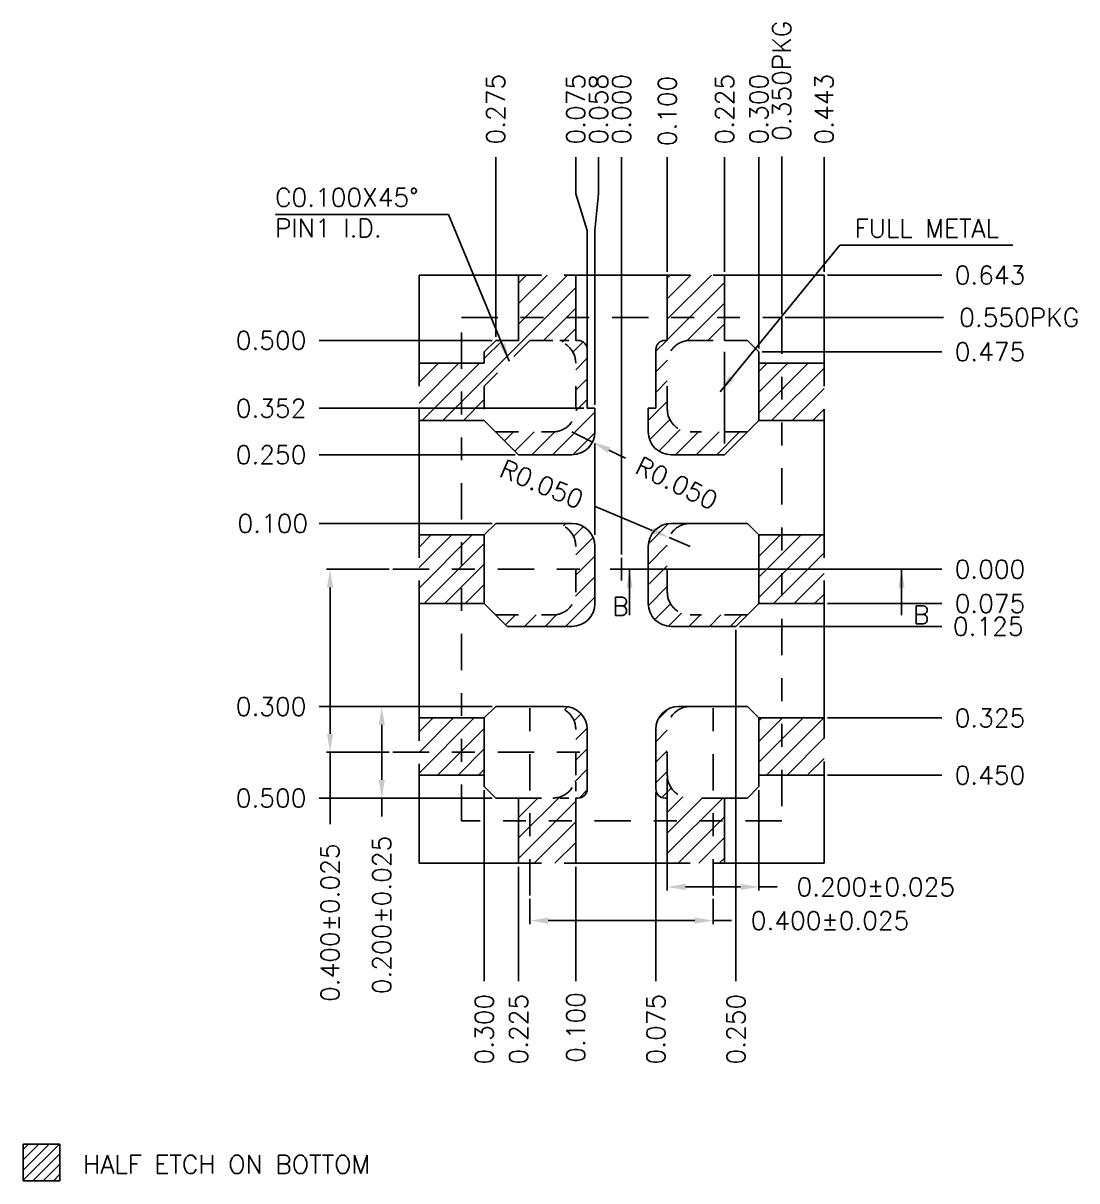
# Model space of a CAD drawing. Header units: millimetres. Extents: x 424.8 to 432.95, y 108.22 to 113.28.
# Drawn here: x 424.8 to 429.4, y 108.22 to 113.28 of the extents above; entities that cross this region are included whole.
import ezdxf
from ezdxf.enums import TextEntityAlignment as Align

# ---------------------------------------------------------------- set-up
doc = ezdxf.new("R2010")
doc.units = ezdxf.units.MM
doc.header["$LTSCALE"] = 0.5
doc.header["$PDMODE"] = 98
for name, pattern in [('CENTER', [50.8, 31.75, -6.35, 6.35, -6.35]), ('HIDDEN', [0.375, 0.25, -0.125]), ('PHANTOM2', [31.75, 15.875, -3.175, 3.175, -3.175, 3.175, -3.175])]:
    doc.linetypes.add(name, pattern=pattern)
for name, color, linetype in [('1', 7, 'HIDDEN'), ('Center', 2, 'CENTER'), ('DEF', 5, 'Continuous'), ('DIMENSION', 3, 'Continuous'), ('HEB', 4, 'Continuous'), ('PKG', 1, 'PHANTOM2')]:
    doc.layers.add(name, color=color, linetype=linetype)
doc.styles.add('Chinese', font='', dxfattribs={"height": 5})
doc.styles.add('SIMPLEX', font='simplex.shx', dxfattribs={"bigfont": 'AllInOneBig.shx'})
doc.styles.get('Chinese').set_extended_font_data('SimSun')
doc.dimstyles.new('Standard3', dxfattribs={"dimtxt": 0.06, "dimasz": 0.08, "dimexe": 0.027, "dimexo": 0.027, "dimgap": 0.027, "dimtad": 1, "dimdec": 3, "dimrnd": 0.0005, "dimzin": 1, "dimtxsty": 'SIMPLEX', "dimcen": 0.1905, "dimclrd": 256, "dimclre": 256, "dimclrt": 256, "dimazin": 3, "dimtp": 0.03, "dimtm": 0.05, "dimtfac": 0.8, "dimtdec": 3, "dimtmove": 0, "dimatfit": 3, "dimfxl": 0.05, "dimtzin": 4, "dimlwd": -1, "dimlwe": -1})
doc.dimstyles.new('Standard4', dxfattribs={"dimtxt": 0.08, "dimasz": 0.08, "dimexe": 0.015, "dimexo": 0.015, "dimgap": 0.05, "dimtad": 1, "dimdec": 3, "dimlfac": 0.5, "dimrnd": 5e-06, "dimzin": 1, "dimtxsty": 'SIMPLEX', "dimcen": 0.05, "dimclrd": 256, "dimclre": 256, "dimclrt": 256, "dimazin": 3, "dimtp": 0.03, "dimtm": 0.05, "dimtfac": 0.8, "dimtdec": 3, "dimtmove": 0, "dimatfit": 3, "dimfxl": 0.05, "dimtzin": 4, "dimlwd": -1, "dimlwe": -1})

# ---------------------------------------------------------------- blocks, each defined once
blk = doc.blocks.new('*D159')
at = {"layer": 'Defpoints', "color": 0, "ltscale": 0.1, "transparency": 16777216}
for p in [(427.4138, 110.8974), (427.4638, 110.8974), (428.8138, 110.8974)]:
    blk.add_point(p, dxfattribs=at)
at = {"layer": 'DIMENSION', "ltscale": 0.1, "transparency": 16777216}
blk.add_line((427.4788, 110.8974), (428.8138, 110.8974), dxfattribs=at)
at = {"layer": 'DIMENSION', "ltscale": 0.1, "transparency": 16777216, "insert": (429.0238, 110.8974), "char_height": 0.08, "attachment_point": 5, "style": 'SIMPLEX'}
blk.add_mtext('\\A1;0.000', dxfattribs=at)
blk = doc.blocks.new('*D160')
at = {"layer": 'Defpoints', "color": 0, "ltscale": 0.1, "transparency": 16777216}
for p in [(427.4138, 112.6974), (427.4138, 110.9474), (427.4138, 110.8974)]:
    blk.add_point(p, dxfattribs=at)
at = {"layer": 'DIMENSION', "ltscale": 0.1, "transparency": 16777216}
blk.add_line((427.4138, 110.9624), (427.4138, 112.6974), dxfattribs=at)
at = {"layer": 'DIMENSION', "ltscale": 0.1, "transparency": 16777216, "insert": (427.4138, 112.9074), "char_height": 0.08, "attachment_point": 5, "rotation": 90, "style": 'SIMPLEX'}
blk.add_mtext('\\A1;0.000', dxfattribs=at)
blk = doc.blocks.new('*D161')
at = {"layer": 'Defpoints', "color": 0, "ltscale": 0.1, "transparency": 16777216}
for p in [(426.14, 110.8974), (426.4138, 110.8974), (426.4138, 110.0974)]:
    blk.add_point(p, dxfattribs=at)
at = {"layer": 'DIMENSION', "ltscale": 0.1, "transparency": 16777216}
for p, q in [((426.3988, 110.8974), (426.125, 110.8974)), ((426.14, 110.8174), (426.14, 110.1774)), ((426.3988, 110.0974), (426.125, 110.0974)), ((426.14, 110.0974), (426.14, 109.7836))]:
    blk.add_line(p, q, dxfattribs=at)
for points in [[(426.1267, 110.8174), (426.1533, 110.8174), (426.14, 110.8974)], [(426.1267, 110.1774), (426.1533, 110.1774), (426.14, 110.0974)]]:
    blk.add_solid(points, dxfattribs=at)
at = {"layer": 'DIMENSION', "ltscale": 0.1, "transparency": 16777216, "insert": (426.14, 109.3527), "char_height": 0.08, "attachment_point": 5, "rotation": 90, "style": 'SIMPLEX'}
blk.add_mtext('\\A1;0.400%%P0.025', dxfattribs=at)
blk = doc.blocks.new('*D162')
at = {"layer": 'Defpoints', "color": 0, "ltscale": 0.1, "transparency": 16777216}
for p in [(428.2988, 112.1824), (428.8138, 112.1824), (427.4138, 110.8974)]:
    blk.add_point(p, dxfattribs=at)
at = {"layer": 'DIMENSION', "ltscale": 0.1, "transparency": 16777216}
blk.add_line((428.3138, 112.1824), (428.8138, 112.1824), dxfattribs=at)
at = {"layer": 'DIMENSION', "ltscale": 0.1, "transparency": 16777216, "insert": (429.0238, 112.1824), "char_height": 0.08, "attachment_point": 5, "style": 'SIMPLEX'}
blk.add_mtext('\\A1;0.643', dxfattribs=at)
blk = doc.blocks.new('*D163')
at = {"layer": 'Defpoints', "color": 0, "ltscale": 0.1, "transparency": 16777216}
for p in [(428.2988, 112.6974), (428.2988, 112.1824), (427.4138, 110.8974)]:
    blk.add_point(p, dxfattribs=at)
at = {"layer": 'DIMENSION', "ltscale": 0.1, "transparency": 16777216}
blk.add_line((428.2988, 112.1974), (428.2988, 112.6974), dxfattribs=at)
at = {"layer": 'DIMENSION', "ltscale": 0.1, "transparency": 16777216, "insert": (428.2988, 112.9074), "char_height": 0.08, "attachment_point": 5, "rotation": 90, "style": 'SIMPLEX'}
blk.add_mtext('\\A1;0.443', dxfattribs=at)
blk = doc.blocks.new('*D164')
at = {"layer": 'Defpoints', "color": 0, "ltscale": 0.1, "transparency": 16777216}
for p in [(427.8638, 112.6974), (427.8638, 112.1824), (427.4138, 110.8974)]:
    blk.add_point(p, dxfattribs=at)
at = {"layer": 'DIMENSION', "ltscale": 0.1, "transparency": 16777216}
blk.add_line((427.8638, 112.1974), (427.8638, 112.6974), dxfattribs=at)
at = {"layer": 'DIMENSION', "ltscale": 0.1, "transparency": 16777216, "insert": (427.8638, 112.9074), "char_height": 0.08, "attachment_point": 5, "rotation": 90, "style": 'SIMPLEX'}
blk.add_mtext('\\A1;0.225', dxfattribs=at)
blk = doc.blocks.new('*D165')
at = {"layer": 'Defpoints', "color": 0, "ltscale": 0.1, "transparency": 16777216}
for p in [(428.0138, 112.6974), (428.0138, 111.8474), (427.4138, 110.8974)]:
    blk.add_point(p, dxfattribs=at)
at = {"layer": 'DIMENSION', "ltscale": 0.1, "transparency": 16777216}
blk.add_line((428.0138, 111.8624), (428.0138, 112.6974), dxfattribs=at)
at = {"layer": 'DIMENSION', "ltscale": 0.1, "transparency": 16777216, "insert": (428.0138, 112.9074), "char_height": 0.08, "attachment_point": 5, "rotation": 90, "style": 'SIMPLEX'}
blk.add_mtext('\\A1;0.300', dxfattribs=at)
blk = doc.blocks.new('*D166')
at = {"layer": 'Defpoints', "color": 0, "ltscale": 0.1, "transparency": 16777216}
for p in [(427.4138, 110.8974), (426.8138, 109.9474), (426.8138, 109.0974)]:
    blk.add_point(p, dxfattribs=at)
at = {"layer": 'DIMENSION', "ltscale": 0.1, "transparency": 16777216}
blk.add_line((426.8138, 109.9324), (426.8138, 109.0974), dxfattribs=at)
at = {"layer": 'DIMENSION', "ltscale": 0.1, "transparency": 16777216, "insert": (426.8138, 108.8874), "char_height": 0.08, "attachment_point": 5, "rotation": 90, "style": 'SIMPLEX'}
blk.add_mtext('\\A1;0.300', dxfattribs=at)
blk = doc.blocks.new('*D143')
at = {"layer": 'Defpoints', "color": 0, "ltscale": 0.1, "transparency": 16777216}
for p in [(428.1138, 111.9974), (428.8213, 111.9974), (427.4138, 110.8974)]:
    blk.add_point(p, dxfattribs=at)
at = {"layer": 'DIMENSION', "ltscale": 0.1, "transparency": 16777216}
blk.add_line((428.1288, 111.9974), (428.8213, 111.9974), dxfattribs=at)
at = {"layer": 'DIMENSION', "ltscale": 0.1, "transparency": 16777216, "insert": (429.1513, 111.9974), "char_height": 0.08, "attachment_point": 5, "style": 'SIMPLEX'}
blk.add_mtext('\\A1;0.550PKG', dxfattribs=at)
blk = doc.blocks.new('*D144')
at = {"layer": 'Defpoints', "color": 0, "ltscale": 0.1, "transparency": 16777216}
for p in [(428.1138, 112.7015), (428.1138, 111.9974), (427.4138, 110.8974)]:
    blk.add_point(p, dxfattribs=at)
at = {"layer": 'DIMENSION', "ltscale": 0.1, "transparency": 16777216}
blk.add_line((428.1138, 112.0124), (428.1138, 112.7015), dxfattribs=at)
at = {"layer": 'DIMENSION', "ltscale": 0.1, "transparency": 16777216, "insert": (428.1138, 113.0315), "char_height": 0.08, "attachment_point": 5, "rotation": 90, "style": 'SIMPLEX'}
blk.add_mtext('\\A1;0.350PKG', dxfattribs=at)
blk = doc.blocks.new('*D145')
at = {"layer": 'Defpoints', "color": 0, "ltscale": 0.1, "transparency": 16777216}
for p in [(427.4138, 110.8974), (426.0924, 109.8974), (426.8638, 109.8974)]:
    blk.add_point(p, dxfattribs=at)
at = {"layer": 'DIMENSION', "linetype": 'ByBlock', "ltscale": 0.1, "transparency": 16777216}
blk.add_line((426.8488, 109.8974), (426.0924, 109.8974), dxfattribs=at)
at = {"layer": 'DIMENSION', "ltscale": 0.1, "transparency": 16777216, "insert": (425.8824, 109.8974), "char_height": 0.08, "attachment_point": 5, "style": 'SIMPLEX'}
blk.add_mtext('\\A1;0.500', dxfattribs=at)
blk = doc.blocks.new('*D146')
at = {"layer": 'Defpoints', "color": 0, "ltscale": 0.1, "transparency": 16777216}
for p in [(426.0924, 111.8974), (426.8638, 111.8974), (427.4138, 110.8974)]:
    blk.add_point(p, dxfattribs=at)
at = {"layer": 'DIMENSION', "linetype": 'ByBlock', "ltscale": 0.1, "transparency": 16777216}
blk.add_line((426.8488, 111.8974), (426.0924, 111.8974), dxfattribs=at)
at = {"layer": 'DIMENSION', "ltscale": 0.1, "transparency": 16777216, "insert": (425.8824, 111.8974), "char_height": 0.08, "attachment_point": 5, "style": 'SIMPLEX'}
blk.add_mtext('\\A1;0.500', dxfattribs=at)
blk = doc.blocks.new('*D167')
at = {"layer": 'Defpoints', "color": 0, "ltscale": 0.1, "transparency": 16777216}
for p in [(427.6138, 112.6974), (427.6138, 112.1824), (427.4138, 110.8974)]:
    blk.add_point(p, dxfattribs=at)
at = {"layer": 'DIMENSION', "ltscale": 0.1, "transparency": 16777216}
blk.add_line((427.6138, 112.1974), (427.6138, 112.6974), dxfattribs=at)
at = {"layer": 'DIMENSION', "ltscale": 0.1, "transparency": 16777216, "insert": (427.6138, 112.8998), "char_height": 0.08, "attachment_point": 5, "rotation": 90, "style": 'SIMPLEX'}
blk.add_mtext('\\A1;0.100', dxfattribs=at)
blk = doc.blocks.new('*D147')
at = {"layer": 'Defpoints', "color": 0, "ltscale": 0.1, "transparency": 16777216}
for p in [(427.3138, 112.6974), (427.297, 111.6006), (427.4138, 110.8974)]:
    blk.add_point(p, dxfattribs=at)
at = {"layer": 'DIMENSION', "ltscale": 0.1, "transparency": 16777216}
for p, q in [((427.3138, 112.5374), (427.3138, 112.6974)), ((427.297, 112.3774), (427.3138, 112.5374)), ((427.297, 111.6156), (427.297, 112.3774))]:
    blk.add_line(p, q, dxfattribs=at)
at = {"layer": 'DIMENSION', "ltscale": 0.1, "transparency": 16777216, "insert": (427.3138, 112.9074), "char_height": 0.08, "attachment_point": 5, "rotation": 90, "style": 'SIMPLEX'}
blk.add_mtext('\\A1;0.058', dxfattribs=at)
blk = doc.blocks.new('*D148')
at = {"layer": 'Defpoints', "color": 0, "ltscale": 0.1, "transparency": 16777216}
for p in [(427.2138, 112.6974), (427.2638, 111.8574), (427.4138, 110.8974)]:
    blk.add_point(p, dxfattribs=at)
at = {"layer": 'DIMENSION', "ltscale": 0.1, "transparency": 16777216}
for p, q in [((427.2138, 112.5374), (427.2138, 112.6974)), ((427.2638, 112.3774), (427.2138, 112.5374)), ((427.2638, 111.8724), (427.2638, 112.3774))]:
    blk.add_line(p, q, dxfattribs=at)
at = {"layer": 'DIMENSION', "ltscale": 0.1, "transparency": 16777216, "insert": (427.2138, 112.9074), "char_height": 0.08, "attachment_point": 5, "rotation": 90, "style": 'SIMPLEX'}
blk.add_mtext('\\A1;0.075', dxfattribs=at)
blk = doc.blocks.new('*D149')
at = {"layer": 'Defpoints', "color": 0, "ltscale": 0.1, "transparency": 16777216}
for p in [(426.0924, 111.0974), (426.8638, 111.0974), (427.4138, 110.8974)]:
    blk.add_point(p, dxfattribs=at)
at = {"layer": 'DIMENSION', "ltscale": 0.1, "transparency": 16777216}
blk.add_line((426.8488, 111.0974), (426.0924, 111.0974), dxfattribs=at)
at = {"layer": 'DIMENSION', "ltscale": 0.1, "transparency": 16777216, "insert": (425.89, 111.0974), "char_height": 0.08, "attachment_point": 5, "style": 'SIMPLEX'}
blk.add_mtext('\\A1;0.100', dxfattribs=at)
blk = doc.blocks.new('*D150')
at = {"layer": 'Defpoints', "color": 0, "ltscale": 0.1, "transparency": 16777216}
for p in [(427.4138, 110.8974), (427.9138, 110.6474), (428.8138, 110.6474)]:
    blk.add_point(p, dxfattribs=at)
at = {"layer": 'DIMENSION', "ltscale": 0.1, "transparency": 16777216}
blk.add_line((427.9288, 110.6474), (428.8138, 110.6474), dxfattribs=at)
at = {"layer": 'DIMENSION', "ltscale": 0.1, "transparency": 16777216, "insert": (429.0162, 110.6474), "char_height": 0.08, "attachment_point": 5, "style": 'SIMPLEX'}
blk.add_mtext('\\A1;0.125', dxfattribs=at)
blk = doc.blocks.new('*D151')
at = {"layer": 'Defpoints', "color": 0, "ltscale": 0.1, "transparency": 16777216}
for p in [(426.0924, 111.6006), (427.2638, 111.6006), (427.4138, 110.8974)]:
    blk.add_point(p, dxfattribs=at)
at = {"layer": 'DIMENSION', "ltscale": 0.1, "transparency": 16777216}
blk.add_line((427.2488, 111.6006), (426.0924, 111.6006), dxfattribs=at)
at = {"layer": 'DIMENSION', "ltscale": 0.1, "transparency": 16777216, "insert": (425.8824, 111.6006), "char_height": 0.08, "attachment_point": 5, "style": 'SIMPLEX'}
blk.add_mtext('\\A1;0.352', dxfattribs=at)
blk = doc.blocks.new('*D152')
at = {"layer": 'Defpoints', "color": 0, "ltscale": 0.1, "transparency": 16777216}
for p in [(426.0924, 111.3974), (426.9638, 111.3974), (427.4138, 110.8974)]:
    blk.add_point(p, dxfattribs=at)
at = {"layer": 'DIMENSION', "ltscale": 0.1, "transparency": 16777216}
blk.add_line((426.9488, 111.3974), (426.0924, 111.3974), dxfattribs=at)
at = {"layer": 'DIMENSION', "ltscale": 0.1, "transparency": 16777216, "insert": (425.8824, 111.3974), "char_height": 0.08, "attachment_point": 5, "style": 'SIMPLEX'}
blk.add_mtext('\\A1;0.250', dxfattribs=at)
blk = doc.blocks.new('*D168')
at = {"layer": 'Defpoints', "color": 0, "ltscale": 0.1, "transparency": 16777216}
for p in [(427.4138, 110.8974), (427.2138, 109.6124), (427.2138, 109.0974)]:
    blk.add_point(p, dxfattribs=at)
at = {"layer": 'DIMENSION', "ltscale": 0.1, "transparency": 16777216}
blk.add_line((427.2138, 109.5974), (427.2138, 109.0974), dxfattribs=at)
at = {"layer": 'DIMENSION', "ltscale": 0.1, "transparency": 16777216, "insert": (427.2138, 108.895), "char_height": 0.08, "attachment_point": 5, "rotation": 90, "style": 'SIMPLEX'}
blk.add_mtext('\\A1;0.100', dxfattribs=at)
blk = doc.blocks.new('*D169')
at = {"layer": 'Defpoints', "color": 0, "ltscale": 0.1, "transparency": 16777216}
for p in [(427.4138, 110.8974), (426.9638, 109.6124), (426.9638, 109.0974)]:
    blk.add_point(p, dxfattribs=at)
at = {"layer": 'DIMENSION', "ltscale": 0.1, "transparency": 16777216}
blk.add_line((426.9638, 109.5974), (426.9638, 109.0974), dxfattribs=at)
at = {"layer": 'DIMENSION', "ltscale": 0.1, "transparency": 16777216, "insert": (426.9638, 108.8874), "char_height": 0.08, "attachment_point": 5, "rotation": 90, "style": 'SIMPLEX'}
blk.add_mtext('\\A1;0.225', dxfattribs=at)
blk = doc.blocks.new('*D170')
at = {"layer": 'Defpoints', "color": 0, "ltscale": 0.1, "transparency": 16777216}
for p in [(427.4138, 110.8974), (428.2988, 110.7474), (428.8138, 110.7474)]:
    blk.add_point(p, dxfattribs=at)
at = {"layer": 'DIMENSION', "ltscale": 0.1, "transparency": 16777216}
blk.add_line((428.3138, 110.7474), (428.8138, 110.7474), dxfattribs=at)
at = {"layer": 'DIMENSION', "ltscale": 0.1, "transparency": 16777216, "insert": (429.0238, 110.7474), "char_height": 0.08, "attachment_point": 5, "style": 'SIMPLEX'}
blk.add_mtext('\\A1;0.075', dxfattribs=at)
blk = doc.blocks.new('*D153')
at = {"layer": 'Defpoints', "color": 0, "ltscale": 0.1, "transparency": 16777216}
for p in [(427.4138, 110.8974), (427.9138, 110.6474), (427.9138, 109.0974)]:
    blk.add_point(p, dxfattribs=at)
at = {"layer": 'DIMENSION', "ltscale": 0.1, "transparency": 16777216}
blk.add_line((427.9138, 110.6324), (427.9138, 109.0974), dxfattribs=at)
at = {"layer": 'DIMENSION', "ltscale": 0.1, "transparency": 16777216, "insert": (427.9138, 108.8874), "char_height": 0.08, "attachment_point": 5, "rotation": 90, "style": 'SIMPLEX'}
blk.add_mtext('\\A1;0.250', dxfattribs=at)
blk = doc.blocks.new('*D171')
at = {"layer": 'Defpoints', "color": 0, "ltscale": 0.1, "transparency": 16777216}
for p in [(427.4138, 110.8974), (428.2988, 110.2474), (428.8138, 110.2474)]:
    blk.add_point(p, dxfattribs=at)
at = {"layer": 'DIMENSION', "ltscale": 0.1, "transparency": 16777216}
blk.add_line((428.3138, 110.2474), (428.8138, 110.2474), dxfattribs=at)
at = {"layer": 'DIMENSION', "ltscale": 0.1, "transparency": 16777216, "insert": (429.0238, 110.2474), "char_height": 0.08, "attachment_point": 5, "style": 'SIMPLEX'}
blk.add_mtext('\\A1;0.325', dxfattribs=at)
blk = doc.blocks.new('*D172')
at = {"layer": 'Defpoints', "color": 0, "ltscale": 0.1, "transparency": 16777216}
for p in [(427.4138, 110.8974), (428.2988, 109.9974), (428.8138, 109.9974)]:
    blk.add_point(p, dxfattribs=at)
at = {"layer": 'DIMENSION', "ltscale": 0.1, "transparency": 16777216}
blk.add_line((428.3138, 109.9974), (428.8138, 109.9974), dxfattribs=at)
at = {"layer": 'DIMENSION', "ltscale": 0.1, "transparency": 16777216, "insert": (429.0238, 109.9974), "char_height": 0.08, "attachment_point": 5, "style": 'SIMPLEX'}
blk.add_mtext('\\A1;0.450', dxfattribs=at)
blk = doc.blocks.new('*D154')
at = {"layer": 'Defpoints', "color": 0, "ltscale": 0.1, "transparency": 16777216}
for p in [(428.0138, 111.8474), (428.8138, 111.8474), (427.4138, 110.8974)]:
    blk.add_point(p, dxfattribs=at)
at = {"layer": 'DIMENSION', "ltscale": 0.1, "transparency": 16777216}
blk.add_line((428.0288, 111.8474), (428.8138, 111.8474), dxfattribs=at)
at = {"layer": 'DIMENSION', "ltscale": 0.1, "transparency": 16777216, "insert": (429.0238, 111.8474), "char_height": 0.08, "attachment_point": 5, "style": 'SIMPLEX'}
blk.add_mtext('\\A1;0.475', dxfattribs=at)
blk = doc.blocks.new('*D155')
at = {"layer": 'Defpoints', "color": 0, "ltscale": 0.1, "transparency": 16777216}
for p in [(426.8638, 112.6974), (426.8638, 111.8974), (427.4138, 110.8974)]:
    blk.add_point(p, dxfattribs=at)
at = {"layer": 'DIMENSION', "ltscale": 0.1, "transparency": 16777216}
blk.add_line((426.8638, 111.9124), (426.8638, 112.6974), dxfattribs=at)
at = {"layer": 'DIMENSION', "ltscale": 0.1, "transparency": 16777216, "insert": (426.8638, 112.9074), "char_height": 0.08, "attachment_point": 5, "rotation": 90, "style": 'SIMPLEX'}
blk.add_mtext('\\A1;0.275', dxfattribs=at)
blk = doc.blocks.new('*D156')
at = {"layer": 'Defpoints', "color": 0, "ltscale": 0.1, "transparency": 16777216}
for p in [(427.0138, 109.4724), (427.8138, 109.4724), (427.8138, 109.3619)]:
    blk.add_point(p, dxfattribs=at)
at = {"layer": 'DIMENSION', "ltscale": 0.1, "transparency": 16777216}
for p, q in [((427.0138, 109.4574), (427.0138, 109.3469)), ((427.8138, 109.4574), (427.8138, 109.3469)), ((427.0938, 109.3619), (427.7338, 109.3619)), ((427.8138, 109.3619), (427.8938, 109.3619))]:
    blk.add_line(p, q, dxfattribs=at)
for points in [[(427.0938, 109.3752), (427.0938, 109.3486), (427.0138, 109.3619)], [(427.7338, 109.3752), (427.7338, 109.3486), (427.8138, 109.3619)]]:
    blk.add_solid(points, dxfattribs=at)
at = {"layer": 'DIMENSION', "ltscale": 0.1, "transparency": 16777216, "insert": (428.3248, 109.3619), "char_height": 0.08, "attachment_point": 5, "style": 'SIMPLEX'}
blk.add_mtext('\\A1;0.400%%P0.025', dxfattribs=at)
blk = doc.blocks.new('*D157')
at = {"layer": 'Defpoints', "color": 0, "ltscale": 0.1, "transparency": 16777216}
for p in [(427.6138, 109.9974), (428.0138, 109.9474), (428.0138, 109.5092)]:
    blk.add_point(p, dxfattribs=at)
at = {"layer": 'DIMENSION', "ltscale": 0.1, "transparency": 16777216}
for p, q in [((427.6138, 109.9824), (427.6138, 109.4942)), ((428.0138, 109.9324), (428.0138, 109.4942)), ((427.6938, 109.5092), (427.9338, 109.5092)), ((428.0138, 109.5092), (428.0938, 109.5092))]:
    blk.add_line(p, q, dxfattribs=at)
for points in [[(427.6938, 109.5225), (427.6938, 109.4958), (427.6138, 109.5092)], [(427.9338, 109.5225), (427.9338, 109.4958), (428.0138, 109.5092)]]:
    blk.add_solid(points, dxfattribs=at)
at = {"layer": 'DIMENSION', "ltscale": 0.1, "transparency": 16777216, "insert": (428.5248, 109.5092), "char_height": 0.08, "attachment_point": 5, "style": 'SIMPLEX'}
blk.add_mtext('\\A1;0.200%%P0.025', dxfattribs=at)
blk = doc.blocks.new('*D158')
at = {"layer": 'Defpoints', "color": 0, "ltscale": 0.1, "transparency": 16777216}
for p in [(426.8638, 110.2974), (426.3662, 109.8974), (426.8638, 109.8974)]:
    blk.add_point(p, dxfattribs=at)
at = {"layer": 'DIMENSION', "ltscale": 0.1, "transparency": 16777216}
for p, q in [((426.8488, 110.2974), (426.3512, 110.2974)), ((426.3662, 110.2174), (426.3662, 109.9774)), ((426.8488, 109.8974), (426.3512, 109.8974)), ((426.3662, 109.8974), (426.3662, 109.8174))]:
    blk.add_line(p, q, dxfattribs=at)
for points in [[(426.3529, 110.2174), (426.3795, 110.2174), (426.3662, 110.2974)], [(426.3529, 109.9774), (426.3795, 109.9774), (426.3662, 109.8974)]]:
    blk.add_solid(points, dxfattribs=at)
at = {"layer": 'DIMENSION', "ltscale": 0.1, "transparency": 16777216, "insert": (426.3662, 109.3864), "char_height": 0.08, "attachment_point": 5, "rotation": 90, "style": 'SIMPLEX'}
blk.add_mtext('\\A1;0.200%%P0.025', dxfattribs=at)
blk = doc.blocks.new('*D173')
at = {"layer": 'Defpoints', "color": 0, "ltscale": 0.1, "transparency": 16777216}
for p in [(427.4138, 110.8974), (427.5638, 109.9374), (427.5638, 109.0974)]:
    blk.add_point(p, dxfattribs=at)
at = {"layer": 'DIMENSION', "ltscale": 0.1, "transparency": 16777216}
blk.add_line((427.5638, 109.9224), (427.5638, 109.0974), dxfattribs=at)
at = {"layer": 'DIMENSION', "ltscale": 0.1, "transparency": 16777216, "insert": (427.5638, 108.8874), "char_height": 0.08, "attachment_point": 5, "rotation": 90, "style": 'SIMPLEX'}
blk.add_mtext('\\A1;0.075', dxfattribs=at)
blk = doc.blocks.new('*D174')
at = {"layer": 'Defpoints', "color": 0, "ltscale": 0.1, "transparency": 16777216}
for p in [(427.197, 111.4974), (427.2868, 111.4533)]:
    blk.add_point(p, dxfattribs=at)
at = {"layer": 'DIMENSION', "ltscale": 0.1, "transparency": 16777216}
for p, q in [((427.197, 111.4974), (427.2868, 111.4533)), ((427.4304, 111.3828), (427.3586, 111.4181))]:
    blk.add_line(p, q, dxfattribs=at)
blk.add_solid([(427.3645, 111.43), (427.3527, 111.4061), (427.2868, 111.4533)], dxfattribs=at)
at = {"layer": 'DIMENSION', "ltscale": 0.1, "transparency": 16777216, "insert": (427.6548, 111.2726), "char_height": 0.08, "attachment_point": 5, "rotation": 333.8484, "style": 'SIMPLEX'}
blk.add_mtext('\\A1;R0.050', dxfattribs=at)
blk = doc.blocks.new('*D175')
at = {"layer": 'Defpoints', "color": 0, "ltscale": 0.1, "transparency": 16777216}
for p in [(427.6216, 111.036), (427.7138, 110.9974)]:
    blk.add_point(p, dxfattribs=at)
at = {"layer": 'DIMENSION', "ltscale": 0.1, "transparency": 16777216}
for p, q in [((427.2958, 111.1724), (427.5478, 111.0669)), ((427.7138, 110.9974), (427.6216, 111.036))]:
    blk.add_line(p, q, dxfattribs=at)
blk.add_solid([(427.553, 111.0792), (427.5427, 111.0546), (427.6216, 111.036)], dxfattribs=at)
at = {"layer": 'DIMENSION', "ltscale": 0.1, "transparency": 16777216, "insert": (427.0652, 111.269), "char_height": 0.08, "attachment_point": 5, "rotation": 337.2792, "style": 'SIMPLEX'}
blk.add_mtext('\\A1;R0.050', dxfattribs=at)
blk = doc.blocks.new('*D176')
at = {"layer": 'Defpoints', "color": 0, "ltscale": 0.1, "transparency": 16777216}
for p in [(427.4138, 110.8974), (426.0924, 110.2974), (426.8638, 110.2974)]:
    blk.add_point(p, dxfattribs=at)
at = {"layer": 'DIMENSION', "ltscale": 0.1, "transparency": 16777216}
blk.add_line((426.8488, 110.2974), (426.0924, 110.2974), dxfattribs=at)
at = {"layer": 'DIMENSION', "ltscale": 0.1, "transparency": 16777216, "insert": (425.8824, 110.2974), "char_height": 0.08, "attachment_point": 5, "style": 'SIMPLEX'}
blk.add_mtext('\\A1;0.300', dxfattribs=at)

msp = doc.modelspace()

# ---------------------------------------------------------------- hatches: boundary and pattern name
at = {"layer": 'HEB'}
h = msp.add_hatch(dxfattribs=at)
h.set_pattern_fill('ANSI31', color=256, scale=0.02)
h.set_pattern_definition([(45, (427.12154, 111.94633), (-0.0449013, 0.0449013), [])])
edge = h.paths.add_edge_path()
edge.add_line((427.2138, 112.1824), (426.9638, 112.1824))
edge.add_line((426.9638, 112.1824), (426.9638, 111.8974))
edge.add_line((426.9638, 111.8974), (426.8638, 111.8974))
edge.add_line((426.8638, 111.8974), (426.8138, 111.8474))
edge.add_line((426.8138, 111.8474), (426.8138, 111.7974))
edge.add_line((426.8138, 111.7974), (426.5288, 111.7974))
edge.add_line((426.5288, 111.7974), (426.5288, 111.5474))
edge.add_line((426.5288, 111.5474), (426.8138, 111.5474))
edge.add_line((426.8138, 111.5474), (426.8138, 111.6974))
edge.add_line((426.8138, 111.6974), (427.0138, 111.8974))
edge.add_line((427.0138, 111.8974), (427.1138, 111.8974))
edge.add_arc((427.1138, 111.7974), 0.1, 0, 90, ccw=False)
edge.add_line((427.2138, 111.7974), (427.2138, 111.5974))
edge.add_arc((427.1138, 111.5974), 0.1, 270, 360, ccw=False)
edge.add_line((427.1138, 111.4974), (426.8638, 111.4974))
edge.add_line((426.8638, 111.4974), (426.9638, 111.3974))
edge.add_line((426.9638, 111.3974), (427.197, 111.3974))
edge.add_arc((427.197, 111.4974), 0.1, 270, 0)
edge.add_line((427.297, 111.4974), (427.297, 111.6006))
edge.add_line((427.297, 111.6006), (427.2638, 111.6006))
edge.add_line((427.2638, 111.6006), (427.2638, 111.8574))
edge.add_arc((427.2238, 111.8574), 0.04, 0, 90)
edge.add_line((427.2238, 111.8974), (427.2138, 111.8974))
edge.add_line((427.2138, 111.8974), (427.2138, 112.1824))
edge = h.paths.add_edge_path()
edge.add_arc((427.7138, 111.5974), 0.1, 180, 270, ccw=False)
edge.add_line((427.6138, 111.5974), (427.6138, 111.7974))
edge.add_arc((427.7138, 111.7974), 0.1, 90, 180, ccw=False)
edge.add_line((427.7138, 111.8974), (427.8638, 111.8974))
edge.add_line((427.8638, 111.8974), (427.8638, 112.1824))
edge.add_line((427.8638, 112.1824), (427.6138, 112.1824))
edge.add_line((427.6138, 112.1824), (427.6138, 111.8974))
edge.add_line((427.6138, 111.8974), (427.6038, 111.8974))
edge.add_arc((427.6038, 111.8574), 0.04, 90, 180)
edge.add_line((427.5638, 111.8574), (427.5638, 111.6006))
edge.add_line((427.5638, 111.6006), (427.5306, 111.6006))
edge.add_line((427.5306, 111.6006), (427.5306, 111.4974))
edge.add_arc((427.6306, 111.4974), 0.1, 180, 270)
edge.add_line((427.6306, 111.3974), (427.8638, 111.3974))
edge.add_line((427.8638, 111.3974), (427.9638, 111.4974))
edge.add_line((427.9638, 111.4974), (427.7138, 111.4974))
edge = h.paths.add_edge_path()
edge.add_arc((427.7138, 110.9974), 0.1, 90, 180, ccw=False)
edge.add_line((427.7138, 111.0974), (427.6306, 111.0974))
edge.add_arc((427.6306, 110.9974), 0.1, 90, 180)
edge.add_line((427.5306, 110.9974), (427.5306, 110.7474))
edge.add_arc((427.6306, 110.7474), 0.1, 180, 270)
edge.add_line((427.6306, 110.6474), (427.9138, 110.6474))
edge.add_line((427.9138, 110.6474), (427.9638, 110.6974))
edge.add_line((427.9638, 110.6974), (427.7138, 110.6974))
edge.add_arc((427.7138, 110.7974), 0.1, 180, 270, ccw=False)
edge.add_line((427.6138, 110.7974), (427.6138, 110.9974))
edge = h.paths.add_edge_path()
edge.add_arc((427.7138, 110.1974), 0.1, 90, 180, ccw=False)
edge.add_line((427.7138, 110.2974), (427.6638, 110.2974))
edge.add_arc((427.6638, 110.1974), 0.1, 90, 180)
edge.add_line((427.5638, 110.1974), (427.5638, 109.9374))
edge.add_arc((427.6038, 109.9374), 0.04, 180, 270)
edge.add_line((427.6038, 109.8974), (427.6138, 109.8974))
edge.add_line((427.6138, 109.8974), (427.6138, 109.6124))
edge.add_line((427.6138, 109.6124), (427.8638, 109.6124))
edge.add_line((427.8638, 109.6124), (427.8638, 109.8974))
edge.add_line((427.8638, 109.8974), (427.7138, 109.8974))
edge.add_arc((427.7138, 109.9974), 0.1, 180, 270, ccw=False)
edge.add_line((427.6138, 109.9974), (427.6138, 110.1974))
edge = h.paths.add_edge_path()
edge.add_arc((427.1138, 110.7974), 0.1, 270, 360, ccw=False)
edge.add_line((427.1138, 110.6974), (426.8638, 110.6974))
edge.add_line((426.8638, 110.6974), (426.9138, 110.6474))
edge.add_line((426.9138, 110.6474), (427.197, 110.6474))
edge.add_arc((427.197, 110.7474), 0.1, 270, 360)
edge.add_line((427.297, 110.7474), (427.297, 110.9974))
edge.add_arc((427.197, 110.9974), 0.1, 0, 90)
edge.add_line((427.197, 111.0974), (427.1138, 111.0974))
edge.add_arc((427.1138, 110.9974), 0.1, 360, 90, ccw=False)
edge.add_line((427.2138, 110.9974), (427.2138, 110.7974))
edge = h.paths.add_edge_path()
edge.add_arc((427.1638, 110.1974), 0.1, 0, 90)
edge.add_line((427.1638, 110.2974), (427.1138, 110.2974))
edge.add_arc((427.1138, 110.1974), 0.1, 0, 90, ccw=False)
edge.add_line((427.2138, 110.1974), (427.2138, 109.9974))
edge.add_arc((427.1138, 109.9974), 0.1, 270, 360, ccw=False)
edge.add_line((427.1138, 109.8974), (426.9638, 109.8974))
edge.add_line((426.9638, 109.8974), (426.9638, 109.6124))
edge.add_line((426.9638, 109.6124), (427.2138, 109.6124))
edge.add_line((427.2138, 109.6124), (427.2138, 109.8974))
edge.add_line((427.2138, 109.8974), (427.2238, 109.8974))
edge.add_arc((427.2238, 109.9374), 0.04, 270, 360)
edge.add_line((427.2638, 109.9374), (427.2638, 110.1974))
h.paths.add_polyline_path([(428.0138, 111.5474), (428.2988, 111.5474), (428.2988, 111.7974), (428.0138, 111.7974)])
h.paths.add_polyline_path([(428.0138, 110.7474), (428.2988, 110.7474), (428.2988, 111.0474), (428.0138, 111.0474)])
h.paths.add_polyline_path([(428.0138, 109.9974), (428.2988, 110.0024), (428.2988, 110.2524), (428.0138, 110.2474)])
h.paths.add_polyline_path([(426.5288, 110.7474), (426.8138, 110.7474), (426.8138, 111.0474), (426.5288, 111.0474)])
h.paths.add_polyline_path([(426.8138, 110.2474), (426.5288, 110.2474), (426.5288, 109.9974), (426.8138, 109.9974)])
at = {"layer": 'HEB', "ltscale": 0.1}
h = msp.add_hatch(dxfattribs=at)
h.set_pattern_fill('ANSI31', color=4, scale=0.01)
h.set_pattern_definition([(45, (427.57994, 118.641353), (-0.02245064, 0.02245064), [])])
h.paths.add_polyline_path([(424.9599, 108.2248), (424.9599, 108.3856), (424.7991, 108.3856), (424.7991, 108.2248)])

# ---------------------------------------------------------------- linework, layer by layer
at = {"ltscale": 0.1}
for p, q in [((426.5288, 112.1824), (426.5288, 111.7974)), ((426.9638, 112.1824), (426.5288, 112.1824)), ((426.9638, 111.9974), (426.9638, 112.1824)), ((427.6138, 112.1824), (427.2138, 112.1824)), ((427.2138, 111.9974), (427.2138, 112.1824)), ((427.6138, 111.9974), (427.6138, 112.1824)), ((428.2988, 112.1824), (427.8638, 112.1824)), ((427.8638, 111.9974), (427.8638, 112.1824)), ((428.2988, 112.1824), (428.2988, 111.7974)), ((426.7138, 111.7974), (426.5288, 111.7974)), ((428.1138, 111.7974), (428.2988, 111.7974)), ((426.5288, 111.5474), (426.5288, 111.0474)), ((426.7138, 111.5474), (426.5288, 111.5474)), ((428.1138, 111.5474), (428.2988, 111.5474)), ((428.2988, 111.5474), (428.2988, 111.0474)), ((426.7138, 111.0474), (426.5288, 111.0474)), ((428.1138, 111.0474), (428.2988, 111.0474)), ((426.5288, 110.7474), (426.5288, 110.2474)), ((426.7138, 110.7474), (426.5288, 110.7474)), ((428.1138, 110.7474), (428.2988, 110.7474)), ((428.2988, 110.7474), (428.2988, 110.2574)), ((426.7138, 110.2474), (426.5288, 110.2474)), ((428.1138, 110.2474), (428.2988, 110.2474)), ((426.5288, 109.9974), (426.5288, 109.6124)), ((426.7138, 109.9974), (426.5288, 109.9974)), ((428.1138, 109.9974), (428.2988, 109.9974)), ((428.2988, 109.9974), (428.2988, 109.6124)), ((426.9638, 109.7974), (426.9638, 109.6124)), ((427.2138, 109.7974), (427.2138, 109.6124)), ((427.6138, 109.7974), (427.6138, 109.6124)), ((427.8638, 109.7974), (427.8638, 109.6124)), ((426.9638, 109.6124), (426.5288, 109.6124)), ((427.6138, 109.6124), (427.2138, 109.6124)), ((428.2988, 109.6124), (427.8638, 109.6124))]:
    msp.add_line(p, q, dxfattribs=at)
for p, q in [((426.9638, 111.8974), (426.9638, 111.9974)), ((427.2138, 111.8974), (427.2138, 111.9974)), ((427.6138, 111.8974), (427.6138, 111.9974)), ((427.8638, 111.8974), (427.8638, 111.9974)), ((426.8638, 111.8974), (426.8138, 111.8474)), ((426.8638, 111.8974), (426.9638, 111.8974)), ((427.2138, 111.8974), (427.2238, 111.8974)), ((427.2638, 111.8574), (427.2638, 111.6006)), ((427.5638, 111.8574), (427.5638, 111.6006)), ((427.6138, 111.8974), (427.6038, 111.8974)), ((427.9638, 111.8974), (427.8638, 111.8974)), ((427.9638, 111.8974), (428.0138, 111.8474)), ((426.8138, 111.8474), (426.8138, 111.7974)), ((428.0138, 111.7974), (428.0138, 111.8474)), ((426.7138, 111.7974), (426.8138, 111.7974)), ((428.1138, 111.7974), (428.0138, 111.7974)), ((427.2638, 111.6006), (427.297, 111.6006)), ((427.297, 111.6006), (427.297, 111.4974)), ((427.5638, 111.6006), (427.5306, 111.6006)), ((427.5306, 111.6006), (427.5306, 111.4974)), ((426.7138, 111.5474), (426.8138, 111.5474)), ((426.9638, 111.3974), (426.8138, 111.5474)), ((427.8638, 111.3974), (428.0138, 111.5474)), ((428.1138, 111.5474), (428.0138, 111.5474)), ((426.9638, 111.3974), (427.197, 111.3974)), ((427.8638, 111.3974), (427.6306, 111.3974)), ((426.8638, 111.0974), (426.8138, 111.0474)), ((426.8638, 111.0974), (427.197, 111.0974)), ((427.9638, 111.0974), (427.6306, 111.0974)), ((427.9638, 111.0974), (428.0138, 111.0474)), ((426.7138, 111.0474), (426.8138, 111.0474)), ((428.1138, 111.0474), (428.0138, 111.0474)), ((427.297, 110.9974), (427.297, 110.7474)), ((427.5306, 110.9974), (427.5306, 110.7474)), ((426.7138, 110.7474), (426.8138, 110.7474)), ((426.9138, 110.6474), (426.8138, 110.7474)), ((427.9138, 110.6474), (428.0138, 110.7474)), ((428.1138, 110.7474), (428.0138, 110.7474)), ((426.9138, 110.6474), (427.197, 110.6474)), ((427.9138, 110.6474), (427.6306, 110.6474)), ((426.8638, 110.2974), (426.8138, 110.2474)), ((426.8638, 110.2974), (427.1638, 110.2974)), ((427.9638, 110.2974), (427.6638, 110.2974)), ((427.9638, 110.2974), (428.0138, 110.2474)), ((426.7138, 110.2474), (426.8138, 110.2474)), ((428.1138, 110.2474), (428.0138, 110.2474)), ((427.2638, 110.1974), (427.2638, 109.9374)), ((427.5638, 110.1974), (427.5638, 109.9374)), ((426.7138, 109.9974), (426.8138, 109.9974)), ((426.8138, 109.9974), (426.8138, 109.9474)), ((428.1138, 109.9974), (428.0138, 109.9974)), ((428.0138, 109.9974), (428.0138, 109.9474)), ((426.8638, 109.8974), (426.8138, 109.9474)), ((427.9638, 109.8974), (428.0138, 109.9474)), ((426.8638, 109.8974), (426.9638, 109.8974)), ((426.9638, 109.8974), (426.9638, 109.7974)), ((427.2138, 109.8974), (427.2138, 109.7974)), ((427.2138, 109.8974), (427.2238, 109.8974)), ((427.6138, 109.8974), (427.6038, 109.8974)), ((427.6138, 109.8974), (427.6138, 109.7974)), ((427.9638, 109.8974), (427.8638, 109.8974)), ((427.8638, 109.8974), (427.8638, 109.7974)), ((424.9599, 108.3856), (424.7991, 108.3856)), ((424.7991, 108.3856), (424.7991, 108.2248)), ((424.9599, 108.2248), (424.9599, 108.3856)), ((424.7991, 108.2248), (424.9599, 108.2248))]:
    msp.add_line(p, q)
at = {"ltscale": 0.15}
for points in [[(428.0138, 111.8474), (428.0138, 111.5474)], [(426.8138, 111.0474), (426.8138, 110.7474)], [(428.0138, 111.0474), (428.0138, 110.7474)], [(426.8138, 110.2474), (426.8138, 109.9474)], [(428.0138, 110.2474), (428.0138, 109.9474)]]:
    msp.add_lwpolyline(points, dxfattribs=at)
for centre, radius, start, end in [((427.2238, 111.8574), 0.04, 0, 90), ((427.6038, 111.8574), 0.04, 90, 180), ((427.197, 111.4974), 0.1, 270, 0), ((427.6306, 111.4974), 0.1, 180, 270), ((427.197, 110.9974), 0.1, 0, 90), ((427.6306, 110.9974), 0.1, 90, 180), ((427.197, 110.7474), 0.1, 270, 0), ((427.6306, 110.7474), 0.1, 180, 270), ((427.1638, 110.1974), 0.1, 0, 90), ((427.6638, 110.1974), 0.1, 90, 180), ((427.2238, 109.9374), 0.04, 270, 0), ((427.6038, 109.9374), 0.04, 180, 270)]:
    msp.add_arc(centre, radius, start, end)
at = {"layer": '1', "linetype": 'HIDDEN', "ltscale": 0.3}
for p, q in [((426.9638, 112.1824), (427.2138, 112.1824)), ((427.6138, 112.1824), (427.8638, 112.1824)), ((426.5288, 111.7974), (426.5288, 111.5474)), ((428.2988, 111.7974), (428.2988, 111.5474)), ((426.5288, 111.0474), (426.5288, 110.7474)), ((428.2988, 111.0474), (428.2988, 110.7474)), ((426.5288, 110.2474), (426.5288, 109.9974)), ((428.2988, 110.2574), (428.2988, 109.9974)), ((426.9638, 109.6124), (427.2138, 109.6124)), ((427.6138, 109.6124), (427.8638, 109.6124))]:
    msp.add_line(p, q, dxfattribs=at)
for points in [[(426.8638, 111.4974), (427.1138, 111.4974, 0.414214), (427.2138, 111.5974), (427.2138, 111.7974, 0.414214), (427.1138, 111.8974), (427.0138, 111.8974), (426.8138, 111.6974), (426.8138, 111.5474)], [(427.9638, 111.4974), (427.7138, 111.4974, -0.414214), (427.6138, 111.5974), (427.6138, 111.7974, -0.414214), (427.7138, 111.8974), (427.8638, 111.8974)], [(426.8638, 110.6974), (427.1138, 110.6974, 0.414214), (427.2138, 110.7974), (427.2138, 110.9974, 0.414214), (427.1138, 111.0974), (427.1138, 111.0974)], [(427.9638, 110.6974), (427.7138, 110.6974, -0.414214), (427.6138, 110.7974), (427.6138, 110.9974, -0.414214), (427.7138, 111.0974), (427.7138, 111.0974)], [(426.9638, 109.8974), (427.1138, 109.8974, 0.414214), (427.2138, 109.9974), (427.2138, 110.1974, 0.414214), (427.1138, 110.2974), (427.1138, 110.2974)], [(427.8638, 109.8974), (427.7138, 109.8974, -0.414214), (427.6138, 109.9974), (427.6138, 110.1974, -0.414214), (427.7138, 110.2974), (427.7138, 110.2974)]]:
    msp.add_lwpolyline(points, format="xyb", dxfattribs=at)
at = {"layer": 'Center', "ltscale": 0.2}
for p, q in [((427.4138, 110.8474), (427.4138, 110.9474)), ((427.3638, 110.8974), (427.4638, 110.8974))]:
    msp.add_line(p, q, dxfattribs=at)
at = {"layer": 'Center', "ltscale": 0.01}
for p, q in [((426.4138, 110.8974), (427.2638, 110.8974)), ((427.0138, 109.4724), (427.0138, 110.3224)), ((427.8138, 109.4724), (427.8138, 110.3224)), ((426.4138, 110.0974), (427.2638, 110.0974))]:
    msp.add_line(p, q, dxfattribs=at)
at = {"layer": 'DEF', "ltscale": 0.1}
for p, q in [((427.1438, 111.8974), (427.1838, 111.8974)), ((427.8638, 111.8474), (427.8638, 111.4474)), ((427.297, 111.4474), (427.297, 111.0474)), ((427.2138, 109.9674), (427.2138, 109.9274)), ((427.1438, 109.8974), (427.1838, 109.8974))]:
    msp.add_line(p, q, dxfattribs=at)
at = {"layer": 'DIMENSION', "ltscale": 0.1}
msp.add_line((428.6686, 110.8974), (427.4028, 110.8974), dxfattribs=at)
at = {"layer": 'PKG', "ltscale": 0.02}
msp.add_lwpolyline([(426.7138, 109.7974), (426.7138, 111.9974), (428.1138, 111.9974), (428.1138, 109.7974)], close=True, dxfattribs=at)

# ---------------------------------------------------------------- texts
at = {"ltscale": 0.1, "char_height": 0.08, "width": 0.781911, "attachment_point": 1, "style": 'SIMPLEX'}
for s, insert in [('C0.100X45%%D\\PPIN1 I.D.', (425.8997, 112.5618)), ('FULL METAL', (428.4321, 112.427))]:
    msp.add_mtext(s, dxfattribs=dict(at, insert=insert))
at = {"layer": 'DIMENSION', "ltscale": 0.1, "char_height": 0.08, "width": 0.084585, "attachment_point": 1, "style": 'Chinese'}
for insert in [(427.3735, 110.7751), (428.6877, 110.7381)]:
    msp.add_mtext('{\\Fsimplex|c0;B}', dxfattribs=dict(at, insert=insert))
at = {"layer": 'HEB', "linetype": 'ByBlock', "style": 'SIMPLEX'}
msp.add_text('HALF ETCH ON BOTTOM', height=0.08, dxfattribs=at).set_placement((425.0611, 108.2966), align=Align.MIDDLE_LEFT)

# ---------------------------------------------------------------- dimensions: what is measured, and where the dimension line sits
at = {"layer": 'DIMENSION', "ltscale": 0.1}
for offset, dtype, picture, middle in [((0, 0.7041), 1, '*D144', (428.1138, 113.0315)), ((0.7075, 0), 0, '*D143', (429.1513, 111.9974))]:
    dim = msp.add_ordinate_dim(feature_location=(428.1138, 111.9974), offset=offset, dtype=dtype, origin=(427.4138, 110.8974), text='<>PKG', dimstyle='Standard4', dxfattribs=at)
    dim.commit()
    dim.dimension.update_dxf_attribs({"geometry": picture, "text_midpoint": middle})
for feature_location, offset, dtype, origin, picture, middle in [((426.8638, 111.8974), (0, 0.8), 1, (427.4138, 110.8974), '*D155', (426.8638, 112.9074)), ((427.2638, 111.8574), (-0.05, 0.84), 1, (427.4138, 110.8974), '*D148', (427.2138, 112.9074)), ((427.297, 111.6006), (0.0168, 1.0968), 1, (427.4138, 110.8974), '*D147', (427.3138, 112.9074)), ((427.4138396187, 110.947389696), (0, 1.75), 1, (427.4138396187, 110.897389696), '*D160', (427.4138396187, 112.907389696)), ((428.2988396187, 112.182389696), (0, 0.515), 1, (427.4138396187, 110.897389696), '*D163', (428.2988396187, 112.907389696)), ((427.8638, 112.1824), (0, 0.515), 1, (427.4138, 110.8974), '*D164', (427.8638, 112.9074)), ((428.0138, 111.8474), (0, 0.85), 1, (427.4138, 110.8974), '*D165', (428.0138, 112.9074)), ((427.6138, 112.1824), (0, 0.515), 1, (427.4138, 110.8974), '*D167', (427.6138, 112.8998)), ((428.2988396187, 112.182389696), (0.515, 0), 0, (427.4138396187, 110.897389696), '*D162', (429.0238396187, 112.182389696)), ((428.0138, 111.8474), (0.8, 0), 0, (427.4138, 110.8974), '*D154', (429.0238, 111.8474)), ((427.2638, 111.6006), (-1.1715, 0), 0, (427.4138, 110.8974), '*D151', (425.8824, 111.6006)), ((426.9638, 111.3974), (-0.8715, 0), 0, (427.4138, 110.8974), '*D152', (425.8824, 111.3974)), ((426.8638, 111.0974), (-0.7715, 0), 0, (427.4138, 110.8974), '*D149', (425.89, 111.0974)), ((427.4638396187, 110.897389696), (1.35, 0), 0, (427.4138396187, 110.897389696), '*D159', (429.0238396187, 110.897389696)), ((426.8638, 110.2974), (-0.7715, 0), 0, (427.4138, 110.8974), '*D176', (425.8824, 110.2974)), ((426.8138, 109.9474), (0, -0.85), 1, (427.4138, 110.8974), '*D166', (426.8138, 108.8874)), ((426.9638, 109.6124), (0, -0.515), 1, (427.4138, 110.8974), '*D169', (426.9638, 108.8874)), ((427.2138, 109.6124), (0, -0.515), 1, (427.4138, 110.8974), '*D168', (427.2138, 108.895)), ((427.9138, 110.6474), (0.9, 0), 0, (427.4138, 110.8974), '*D150', (429.0162, 110.6474)), ((428.2988, 110.7474), (0.515, 0), 0, (427.4138, 110.8974), '*D170', (429.0238, 110.7474)), ((427.9138, 110.6474), (0, -1.55), 1, (427.4138, 110.8974), '*D153', (427.9138, 108.8874)), ((428.2988, 110.2474), (0.515, 0), 0, (427.4138, 110.8974), '*D171', (429.0238, 110.2474)), ((428.2988, 109.9974), (0.515, 0), 0, (427.4138, 110.8974), '*D172', (429.0238, 109.9974)), ((427.5638, 109.9374), (0, -0.84), 1, (427.4138, 110.8974), '*D173', (427.5638, 108.8874))]:
    dim = msp.add_ordinate_dim(feature_location=feature_location, offset=offset, dtype=dtype, origin=origin, dimstyle='Standard4', dxfattribs=at)
    dim.commit()
    dim.dimension.update_dxf_attribs({"geometry": picture, "text_midpoint": middle})
for feature_location, picture, middle in [((426.8638, 111.8974), '*D146', (425.8824, 111.8974)), ((426.8638, 109.8974), '*D145', (425.8824, 109.8974))]:
    dim = msp.add_ordinate_dim(feature_location=feature_location, offset=(-0.7715, 0), dtype=0, origin=(427.4138, 110.8974), dimstyle='Standard4', override={"dimfxl": 1.25, "dimarcsym": 1}, dxfattribs=at)
    dim.commit()
    dim.dimension.update_dxf_attribs({"geometry": picture, "text_midpoint": middle})
dim = msp.add_radius_dim(center=(427.197, 111.4974), mpoint=(427.2868, 111.4533), dimstyle='Standard4', dxfattribs=at)
dim.commit()
dim.dimension.update_dxf_attribs({"geometry": '*D174', "text_midpoint": (427.6548, 111.2726)})
dim = msp.add_radius_dim(center=(427.7138, 110.9974), mpoint=(427.6216, 111.036), dimstyle='Standard4', dxfattribs=at)
dim.commit()
dim.dimension.update_dxf_attribs({"geometry": '*D175', "text_midpoint": (427.0652, 111.269), "dimtype": 164})
dim = msp.add_linear_dim(base=(426.14, 110.8974), p1=(426.4138, 110.0974), p2=(426.4138, 110.8974), angle=270, text='<>%%P0.025', dimstyle='Standard4', dxfattribs=at)
dim.commit()
dim.dimension.update_dxf_attribs({"geometry": '*D161', "text_midpoint": (426.14, 109.3527), "dimtype": 160})
dim = msp.add_linear_dim(base=(426.3662, 109.8974), p1=(426.8638, 110.2974), p2=(426.8638, 109.8974), angle=90, text='<>%%P0.025', dimstyle='Standard4', dxfattribs=at)
dim.commit()
dim.dimension.update_dxf_attribs({"geometry": '*D158', "text_midpoint": (426.3662, 109.3864)})
for base, p1, p2, picture, middle in [((428.0138, 109.5092), (427.6138, 109.9974), (428.0138, 109.9474), '*D157', (428.5248, 109.5092)), ((427.8138, 109.3619), (427.0138, 109.4724), (427.8138, 109.4724), '*D156', (428.3248, 109.3619))]:
    dim = msp.add_linear_dim(base=base, p1=p1, p2=p2, text='<>%%P0.025', dimstyle='Standard4', dxfattribs=at)
    dim.commit()
    dim.dimension.update_dxf_attribs({"geometry": picture, "text_midpoint": middle})

# ---------------------------------------------------------------- leaders
at = {"color": 1, "ltscale": 0.1}
for points in [[(426.9233, 111.8069), (426.6577, 112.4479), (425.9018, 112.4479)], [(427.8445, 111.672), (428.3683, 112.313), (429.1241, 112.313)]]:
    msp.add_leader(points, dimstyle='Standard3', override={"dimgap": 0.027, "dimtad": 0}, dxfattribs=at)
at = {"layer": 'DIMENSION', "ltscale": 0.1}
for points in [[(427.4487, 110.8974), (427.4487, 110.6964)], [(428.6374, 110.8974), (428.6374, 110.6964)]]:
    msp.add_leader(points, dimstyle='Standard4', override={"dimgap": 0.05, "dimtad": 0}, dxfattribs=at)

doc.saveas('drawing.dxf')
